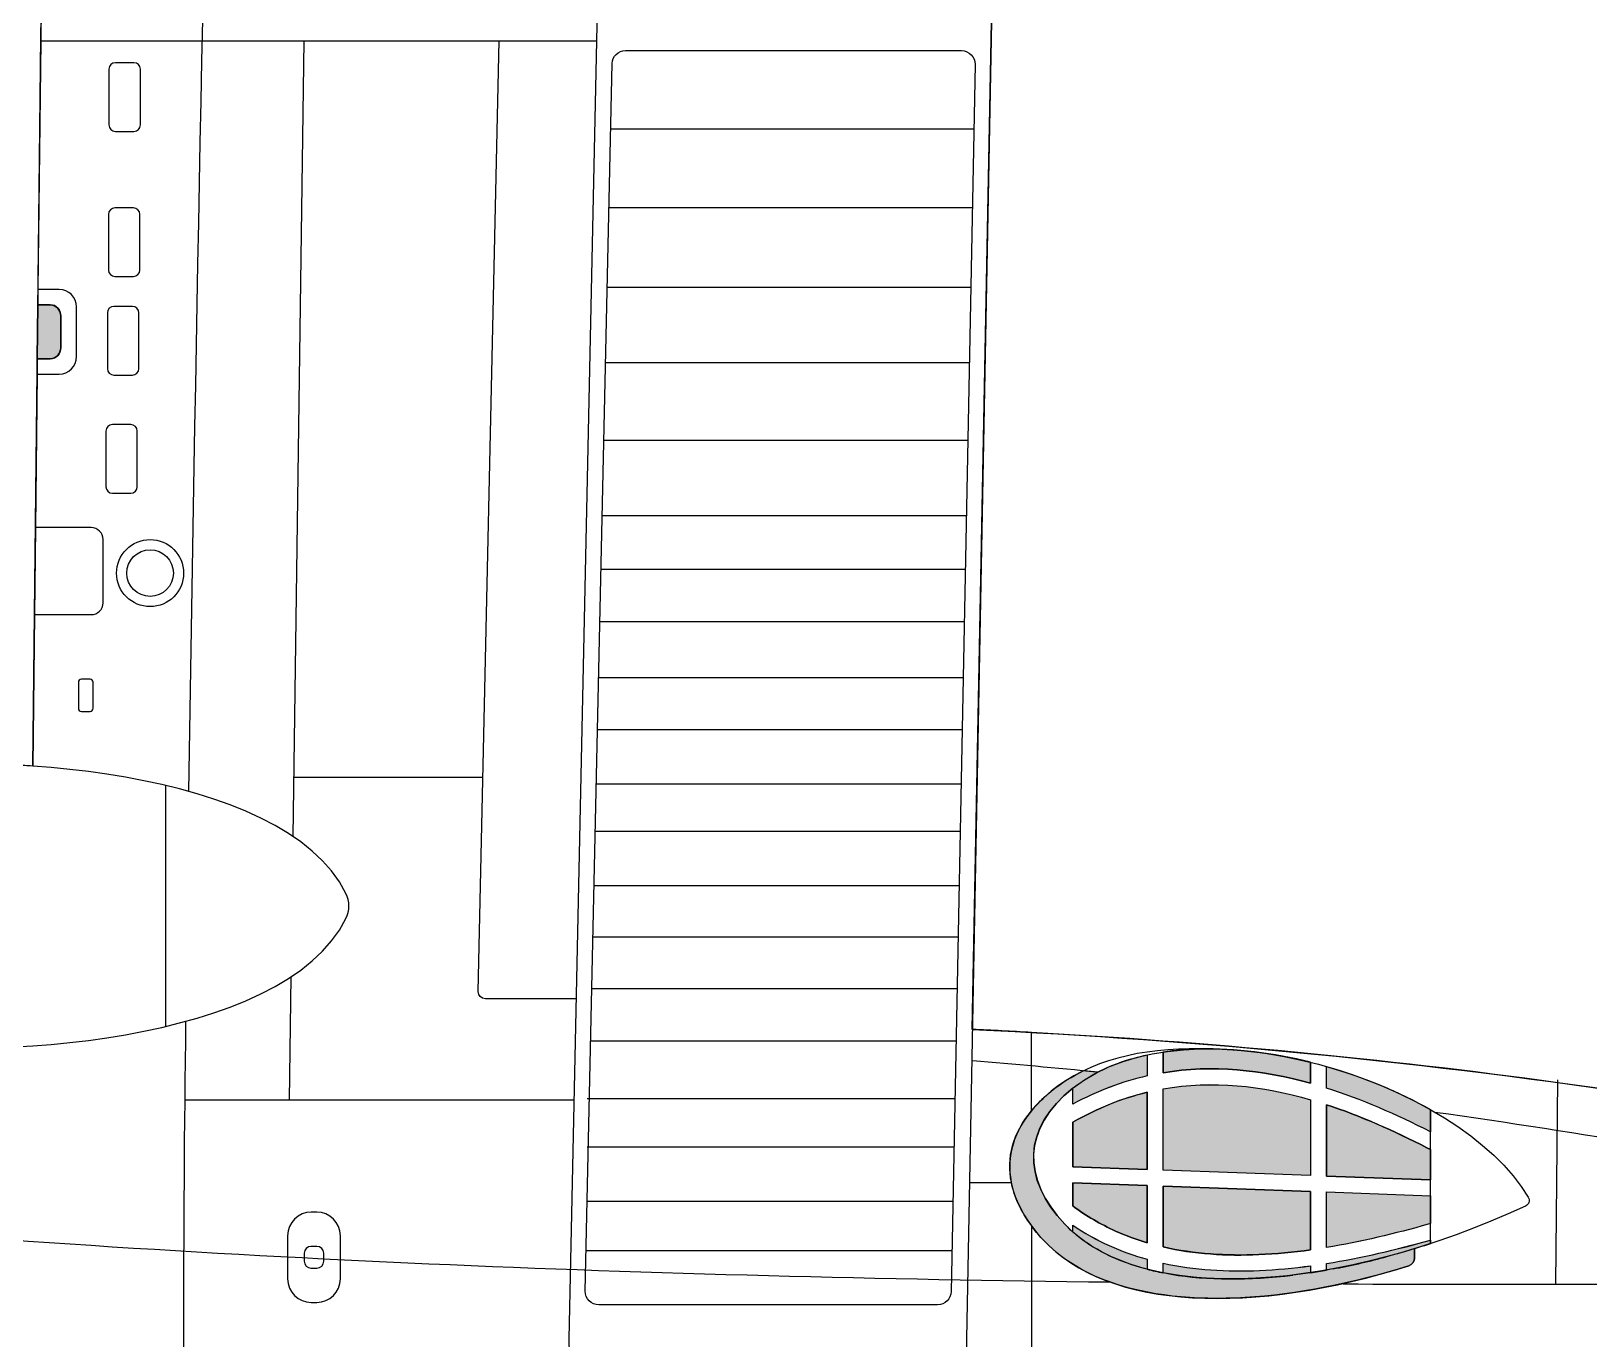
# Model space of a CAD drawing. Extents: x 65 to 351, y 40 to 244.
# Drawn here: x 123.65 to 153.84, y 125.31 to 150.65 of the extents above; entities that cross this region are included whole.
import ezdxf

# ---------------------------------------------------------------- set-up
doc = ezdxf.new("R2010")
doc.units = 0
doc.header["$MEASUREMENT"] = 0
doc.layers.add('4-VIEW', color=7, linetype='CONTINUOUS')
doc.layers.add('SOLIDS', color=7, linetype='CONTINUOUS')

msp = doc.modelspace()

# ---------------------------------------------------------------- hatches: boundary and pattern name
at = {"layer": 'SOLIDS'}
h = msp.add_hatch(color=252, dxfattribs=at)
edge = h.paths.add_edge_path()
edge.add_spline(control_points=[(123.774, 145.348), (123.774, 145.348), (123.763, 144.301), (123.763, 144.301), (123.763, 144.301), (124.017, 144.301), (124.017, 144.301), (124.129, 144.301), (124.22, 144.398), (124.22, 144.517), (124.22, 144.517), (124.22, 145.132), (124.22, 145.132), (124.22, 145.25), (124.129, 145.348), (124.017, 145.348), (124.017, 145.348), (123.774, 145.348), (123.774, 145.348)], knot_values=[0, 0, 0, 0, 1, 1, 1, 2, 2, 2, 3, 3, 3, 4, 4, 4, 5, 5, 5, 6, 6, 6, 6], degree=3, periodic=1)
h = msp.add_hatch(color=255, dxfattribs=at)
edge = h.paths.add_edge_path()
edge.add_spline(control_points=[(143.841, 130.172), (143.841, 130.172), (143.833, 130.165), (143.833, 130.165), (143.836, 130.168), (143.838, 130.17), (143.841, 130.172), (143.841, 130.172), (143.841, 130.172), (143.841, 130.172)], knot_values=[0, 0, 0, 0, 1, 1, 1, 2, 2, 2, 3, 3, 3, 3], degree=3, periodic=1)
edge = h.paths.add_edge_path()
edge.add_spline(control_points=[(148.443, 129.942), (147.497, 130.217), (146.542, 130.323), (145.583, 130.152), (145.583, 130.152), (145.583, 128.578), (145.583, 128.578), (145.583, 128.578), (148.443, 128.473), (148.443, 128.473), (148.443, 128.473), (148.443, 129.942), (148.443, 129.942), (148.443, 129.942), (148.443, 129.942), (148.443, 129.942)], knot_values=[0, 0, 0, 0, 1, 1, 1, 2, 2, 2, 3, 3, 3, 4, 4, 4, 5, 5, 5, 5], degree=3, periodic=1)
edge = h.paths.add_edge_path()
edge.add_spline(control_points=[(148.443, 130.67), (148.443, 130.67), (148.443, 130.261), (148.443, 130.261), (147.496, 130.525), (146.542, 130.627), (145.583, 130.465), (145.583, 130.465), (145.583, 130.867), (145.583, 130.867), (145.811, 130.901), (146.047, 130.92), (146.288, 130.926), (146.29, 130.926), (146.293, 130.926), (146.295, 130.926), (146.987, 130.943), (147.722, 130.849), (148.443, 130.67), (148.443, 130.67), (148.443, 130.67), (148.443, 130.67)], knot_values=[0, 0, 0, 0, 1, 1, 1, 2, 2, 2, 3, 3, 3, 4, 4, 4, 5, 5, 5, 6, 6, 6, 7, 7, 7, 7], degree=3, periodic=1)
edge = h.paths.add_edge_path()
edge.add_spline(control_points=[(150.769, 129.751), (150.159, 130.097), (149.466, 130.384), (148.75, 130.588), (148.75, 130.588), (148.75, 130.169), (148.75, 130.169), (149.428, 129.953), (150.101, 129.659), (150.769, 129.321), (150.769, 129.321), (150.769, 129.751), (150.769, 129.751), (150.769, 129.751), (150.769, 129.751), (150.769, 129.751)], knot_values=[0, 0, 0, 0, 1, 1, 1, 2, 2, 2, 3, 3, 3, 4, 4, 4, 5, 5, 5, 5], degree=3, periodic=1)
edge = h.paths.add_edge_path()
edge.add_spline(control_points=[(150.699, 129.012), (150.699, 129.012), (150.769, 128.976), (150.769, 128.976), (150.769, 128.976), (150.768, 128.389), (150.768, 128.389), (150.768, 128.389), (148.75, 128.462), (148.75, 128.462), (148.75, 128.462), (148.75, 129.847), (148.75, 129.847), (149.405, 129.632), (150.055, 129.341), (150.699, 129.012), (150.699, 129.012), (150.699, 129.012), (150.699, 129.012)], knot_values=[0, 0, 0, 0, 1, 1, 1, 2, 2, 2, 3, 3, 3, 4, 4, 4, 5, 5, 5, 6, 6, 6, 6], degree=3, periodic=1)
edge = h.paths.add_edge_path()
edge.add_spline(control_points=[(148.75, 128.155), (148.75, 128.155), (148.75, 127.08), (148.75, 127.08), (149.419, 127.188), (150.082, 127.349), (150.725, 127.53), (150.725, 127.53), (150.766, 127.542), (150.766, 127.542), (150.766, 127.542), (150.767, 128.081), (150.767, 128.081), (150.767, 128.081), (148.75, 128.155), (148.75, 128.155), (148.75, 128.155), (148.75, 128.155), (148.75, 128.155)], knot_values=[0, 0, 0, 0, 1, 1, 1, 2, 2, 2, 3, 3, 3, 4, 4, 4, 5, 5, 5, 6, 6, 6, 6], degree=3, periodic=1)
edge = h.paths.add_edge_path()
edge.add_spline(control_points=[(150.766, 127.222), (150.11, 127.038), (149.432, 126.877), (148.75, 126.769), (148.75, 126.769), (148.75, 126.642), (148.75, 126.642), (148.647, 126.623), (148.545, 126.607), (148.443, 126.591), (148.443, 126.591), (148.443, 126.724), (148.443, 126.724), (148.113, 126.679), (147.781, 126.648), (147.451, 126.634), (146.825, 126.608), (146.193, 126.643), (145.583, 126.776), (145.583, 126.776), (145.583, 126.588), (145.583, 126.588), (145.479, 126.609), (145.376, 126.632), (145.277, 126.658), (145.277, 126.658), (145.277, 126.852), (145.277, 126.852), (145.025, 126.922), (144.779, 127.009), (144.538, 127.117), (144.292, 127.228), (144.056, 127.359), (143.833, 127.509), (143.833, 127.509), (143.833, 127.382), (143.833, 127.382), (143.779, 127.43), (143.728, 127.479), (143.679, 127.531), (142.843, 128.414), (142.855, 129.384), (143.833, 130.165), (143.833, 130.165), (143.833, 129.858), (143.833, 129.858), (144.315, 130.117), (144.796, 130.295), (145.277, 130.404), (145.277, 130.404), (145.277, 130.812), (145.277, 130.812), (144.935, 130.739), (144.615, 130.63), (144.326, 130.482), (144.234, 130.491), (144.142, 130.5), (144.051, 130.508), (143.821, 130.399), (143.608, 130.266), (143.416, 130.108), (143.267, 129.985), (143.138, 129.858), (143.031, 129.727), (142.672, 129.291), (142.548, 128.817), (142.644, 128.338), (142.699, 128.059), (142.829, 127.779), (143.031, 127.504), (143.095, 127.416), (143.167, 127.329), (143.247, 127.242), (143.582, 126.875), (144.026, 126.6), (144.551, 126.411), (146.025, 125.881), (148.146, 126.03), (150.35, 126.726), (150.415, 126.746), (150.457, 126.805), (150.457, 126.873), (150.457, 126.873), (150.457, 127.054), (150.457, 127.054), (150.457, 127.054), (150.457, 127.054), (150.457, 127.054), (150.56, 127.086), (150.663, 127.118), (150.766, 127.152), (150.766, 127.152), (150.766, 127.222), (150.766, 127.222), (150.766, 127.222), (150.766, 127.222), (150.766, 127.222)], knot_values=[0, 0, 0, 0, 1, 1, 1, 2, 2, 2, 3, 3, 3, 4, 4, 4, 5, 5, 5, 6, 6, 6, 7, 7, 7, 8, 8, 8, 9, 9, 9, 10, 10, 10, 11, 11, 11, 12, 12, 12, 13, 13, 13, 14, 14, 14, 15, 15, 15, 16, 16, 16, 17, 17, 17, 18, 18, 18, 19, 19, 19, 20, 20, 20, 21, 21, 21, 22, 22, 22, 23, 23, 23, 24, 24, 24, 25, 25, 25, 26, 26, 26, 27, 27, 27, 28, 28, 28, 29, 29, 29, 30, 30, 30, 31, 31, 31, 32, 32, 32, 32], degree=3, periodic=1)
edge = h.paths.add_edge_path()
edge.add_spline(control_points=[(148.881, 126.665), (149.203, 126.726), (149.531, 126.799), (149.863, 126.886), (149.532, 126.799), (149.203, 126.725), (148.881, 126.665), (148.881, 126.665), (148.881, 126.665), (148.881, 126.665)], knot_values=[0, 0, 0, 0, 1, 1, 1, 2, 2, 2, 3, 3, 3, 3], degree=3, periodic=1)
edge = h.paths.add_edge_path()
edge.add_spline(control_points=[(145.741, 126.56), (146.444, 126.444), (147.245, 126.442), (148.101, 126.545), (147.245, 126.442), (146.444, 126.443), (145.741, 126.56), (145.741, 126.56), (145.741, 126.56), (145.741, 126.56)], knot_values=[0, 0, 0, 0, 1, 1, 1, 2, 2, 2, 3, 3, 3, 3], degree=3, periodic=1)
edge = h.paths.add_edge_path()
edge.add_spline(control_points=[(148.443, 128.167), (148.443, 128.167), (148.443, 127.034), (148.443, 127.034), (148.108, 126.988), (147.772, 126.956), (147.438, 126.941), (146.817, 126.915), (146.188, 126.951), (145.583, 127.091), (145.583, 127.091), (145.583, 128.271), (145.583, 128.271), (145.583, 128.271), (148.443, 128.167), (148.443, 128.167), (148.443, 128.167), (148.443, 128.167), (148.443, 128.167)], knot_values=[0, 0, 0, 0, 1, 1, 1, 2, 2, 2, 3, 3, 3, 4, 4, 4, 5, 5, 5, 6, 6, 6, 6], degree=3, periodic=1)
edge = h.paths.add_edge_path()
edge.add_spline(control_points=[(145.277, 128.282), (145.277, 128.282), (145.277, 127.172), (145.277, 127.172), (145.068, 127.233), (144.864, 127.308), (144.664, 127.398), (144.37, 127.531), (144.092, 127.692), (143.833, 127.884), (143.833, 127.884), (143.833, 128.334), (143.833, 128.334), (143.833, 128.334), (145.277, 128.282), (145.277, 128.282), (145.277, 128.282), (145.277, 128.282), (145.277, 128.282)], knot_values=[0, 0, 0, 0, 1, 1, 1, 2, 2, 2, 3, 3, 3, 4, 4, 4, 5, 5, 5, 6, 6, 6, 6], degree=3, periodic=1)
edge = h.paths.add_edge_path()
edge.add_spline(control_points=[(145.277, 130.087), (145.277, 130.087), (145.277, 128.589), (145.277, 128.589), (145.277, 128.589), (143.833, 128.642), (143.833, 128.642), (143.833, 128.642), (143.833, 129.507), (143.833, 129.507), (144.315, 129.783), (144.796, 129.971), (145.277, 130.087)], knot_values=[0, 0, 0, 0, 1, 1, 1, 2, 2, 2, 3, 3, 3, 4, 4, 4, 4], degree=3, periodic=1)

# ---------------------------------------------------------------- linework, layer by layer
at = {"layer": '4-VIEW', "color": 7}
for points in [[(135.366, 186.231), (134.066, 125.309), (135.366, 64.386)], [(123.832, 150.461), (134.605, 150.461)], [(128.723, 135.043), (128.937, 150.461)], [(134.878, 148.757), (141.918, 148.757)], [(134.845, 147.234), (141.888, 147.234)], [(134.811, 145.69), (141.854, 145.69)], [(134.779, 144.227), (141.828, 144.227)], [(134.747, 142.723), (141.8, 142.723)], [(134.715, 141.262), (141.77, 141.262)], [(134.692, 140.226), (141.752, 140.226)], [(134.67, 139.211), (141.727, 139.211)], [(134.646, 138.128), (141.708, 138.128)], [(134.624, 137.119), (141.686, 137.119)], [(128.739, 136.195), (132.401, 136.195)], [(126.253, 131.362), (126.253, 136.033)], [(134.601, 136.063), (141.669, 136.063)], [(134.581, 135.149), (141.648, 135.149)], [(134.558, 134.093), (141.631, 134.093)], [(134.536, 133.097), (141.608, 133.097)], [(128.653, 129.938), (128.686, 132.327)], [(134.514, 132.101), (141.588, 132.101)], [(134.492, 131.085), (141.57, 131.085)], [(143.031, 129.727), (143.031, 131.251)], [(153.197, 126.369), (153.238, 130.329)], [(126.619, 129.938), (134.162, 129.938)], [(134.424, 129.969), (141.547, 129.969)], [(150.766, 127.152), (150.769, 129.752)], [(134.424, 129.033), (141.528, 129.033)], [(141.83, 128.338), (142.644, 128.338)], [(134.424, 127.977), (141.508, 127.977)], [(143.031, 127.504), (143.031, 123.114)], [(134.403, 127.023), (141.493, 127.023)]]:
    msp.add_lwpolyline(points, dxfattribs=at)
for points, knots in [([(126.286, 185.922), (126.286, 185.922), (126.3, 186.119), (126.3, 186.119), (126.377, 187.216), (127.345, 188.693), (128.524, 188.683), (128.524, 188.683), (137.238, 188.606), (137.238, 188.606), (137.467, 188.604), (137.664, 188.509), (137.807, 188.33), (137.807, 188.33), (139.073, 186.747), (139.073, 186.747), (139.169, 186.628), (139.219, 186.501), (139.232, 186.349), (139.232, 186.349), (142.255, 150.969), (142.255, 150.969), (142.258, 150.923), (142.26, 150.886), (142.259, 150.841), (142.259, 150.841), (141.773, 125.309), (141.773, 125.309), (141.773, 125.309), (142.259, 99.777), (142.259, 99.777), (142.26, 99.733), (142.258, 99.694), (142.255, 99.649), (142.255, 99.649), (139.232, 64.268), (139.232, 64.268), (139.219, 64.117), (139.169, 63.99), (139.073, 63.871), (139.073, 63.871), (137.807, 62.288), (137.807, 62.288), (137.664, 62.109), (137.467, 62.013), (137.238, 62.011), (137.238, 62.011), (128.524, 61.935), (128.524, 61.935), (127.345, 61.925), (126.377, 63.402), (126.3, 64.499), (126.3, 64.499), (126.286, 64.695), (126.286, 64.695)], [0, 0, 0, 0, 1, 1, 1, 2, 2, 2, 3, 3, 3, 4, 4, 4, 5, 5, 5, 6, 6, 6, 7, 7, 7, 8, 8, 8, 9, 9, 9, 10, 10, 10, 11, 11, 11, 12, 12, 12, 13, 13, 13, 14, 14, 14, 15, 15, 15, 16, 16, 16, 17, 17, 17, 18, 18, 18, 18]), ([(123.675, 136.409), (123.675, 136.409), (123.832, 150.538), (123.832, 150.538), (123.836, 150.881), (123.847, 151.172), (123.871, 151.514), (123.871, 151.514), (126.226, 185.069), (126.226, 185.069)], [0, 0, 0, 0, 1, 1, 1, 2, 2, 2, 3, 3, 3, 3]), ([(134.207, 131.899), (134.207, 131.899), (132.45, 131.899), (132.45, 131.899), (132.372, 131.899), (132.31, 131.962), (132.312, 132.04), (132.312, 132.04), (132.715, 150.461), (132.715, 150.461)], [0, 0, 0, 0, 1, 1, 1, 2, 2, 2, 3, 3, 3, 3]), ([(141.68, 150.273), (141.68, 150.273), (135.167, 150.276), (135.167, 150.276), (135.026, 150.276), (134.909, 150.162), (134.906, 150.021), (134.906, 150.021), (134.386, 126.236), (134.386, 126.236), (134.383, 126.089), (134.499, 125.969), (134.647, 125.969), (134.647, 125.969), (141.215, 125.969), (141.215, 125.969), (141.357, 125.969), (141.473, 126.083), (141.476, 126.226), (141.476, 126.226), (141.941, 150.006), (141.941, 150.006), (141.943, 150.153), (141.826, 150.273), (141.68, 150.273), (141.68, 150.273), (141.68, 150.273), (141.68, 150.273)], [0, 0, 0, 0, 1, 1, 1, 2, 2, 2, 3, 3, 3, 4, 4, 4, 5, 5, 5, 6, 6, 6, 7, 7, 7, 8, 8, 8, 9, 9, 9, 9]), ([(125.154, 148.836), (125.154, 148.836), (125.154, 149.914), (125.154, 149.914), (125.154, 149.983), (125.211, 150.04), (125.28, 150.04), (125.28, 150.04), (125.637, 150.04), (125.637, 150.04), (125.706, 150.04), (125.763, 149.983), (125.763, 149.914), (125.763, 149.914), (125.763, 148.836), (125.763, 148.836), (125.763, 148.766), (125.706, 148.709), (125.637, 148.709), (125.637, 148.709), (125.28, 148.709), (125.28, 148.709), (125.211, 148.709), (125.154, 148.766), (125.154, 148.836), (125.154, 148.836), (125.154, 148.836), (125.154, 148.836)], [0, 0, 0, 0, 1, 1, 1, 2, 2, 2, 3, 3, 3, 4, 4, 4, 5, 5, 5, 6, 6, 6, 7, 7, 7, 8, 8, 8, 9, 9, 9, 9]), ([(125.143, 146.022), (125.143, 146.022), (125.143, 147.1), (125.143, 147.1), (125.143, 147.17), (125.2, 147.227), (125.27, 147.227), (125.27, 147.227), (125.627, 147.227), (125.627, 147.227), (125.696, 147.227), (125.753, 147.17), (125.753, 147.1), (125.753, 147.1), (125.753, 146.022), (125.753, 146.022), (125.753, 145.953), (125.696, 145.897), (125.627, 145.897), (125.627, 145.897), (125.27, 145.897), (125.27, 145.897), (125.2, 145.897), (125.143, 145.953), (125.143, 146.022), (125.143, 146.022), (125.143, 146.022), (125.143, 146.022)], [0, 0, 0, 0, 1, 1, 1, 2, 2, 2, 3, 3, 3, 4, 4, 4, 5, 5, 5, 6, 6, 6, 7, 7, 7, 8, 8, 8, 9, 9, 9, 9]), ([(123.759, 144.005), (123.759, 144.005), (124.188, 144.005), (124.188, 144.005), (124.375, 144.005), (124.527, 144.156), (124.527, 144.343), (124.527, 144.343), (124.527, 145.307), (124.527, 145.307), (124.527, 145.493), (124.375, 145.645), (124.188, 145.645), (124.188, 145.645), (123.777, 145.645), (123.777, 145.645)], [0, 0, 0, 0, 1, 1, 1, 2, 2, 2, 3, 3, 3, 4, 4, 4, 5, 5, 5, 5]), ([(123.759, 144.302), (123.759, 144.302), (124.017, 144.302), (124.017, 144.302), (124.128, 144.302), (124.219, 144.398), (124.219, 144.517), (124.219, 144.517), (124.219, 145.132), (124.219, 145.132), (124.219, 145.251), (124.128, 145.348), (124.017, 145.348), (124.017, 145.348), (123.77, 145.348), (123.77, 145.348)], [0, 0, 0, 0, 1, 1, 1, 2, 2, 2, 3, 3, 3, 4, 4, 4, 5, 5, 5, 5]), ([(125.123, 144.113), (125.123, 144.113), (125.123, 145.191), (125.123, 145.191), (125.123, 145.261), (125.18, 145.318), (125.249, 145.318), (125.249, 145.318), (125.607, 145.318), (125.607, 145.318), (125.676, 145.318), (125.733, 145.261), (125.733, 145.191), (125.733, 145.191), (125.733, 144.113), (125.733, 144.113), (125.733, 144.044), (125.676, 143.987), (125.607, 143.987), (125.607, 143.987), (125.249, 143.987), (125.249, 143.987), (125.18, 143.987), (125.123, 144.044), (125.123, 144.113), (125.123, 144.113), (125.123, 144.113), (125.123, 144.113)], [0, 0, 0, 0, 1, 1, 1, 2, 2, 2, 3, 3, 3, 4, 4, 4, 5, 5, 5, 6, 6, 6, 7, 7, 7, 8, 8, 8, 9, 9, 9, 9]), ([(125.093, 141.823), (125.093, 141.823), (125.093, 142.901), (125.093, 142.901), (125.093, 142.971), (125.15, 143.027), (125.219, 143.027), (125.219, 143.027), (125.576, 143.027), (125.576, 143.027), (125.645, 143.027), (125.702, 142.971), (125.702, 142.901), (125.702, 142.901), (125.702, 141.823), (125.702, 141.823), (125.702, 141.754), (125.645, 141.697), (125.576, 141.697), (125.576, 141.697), (125.219, 141.697), (125.219, 141.697), (125.15, 141.697), (125.093, 141.754), (125.093, 141.823), (125.093, 141.823), (125.093, 141.823), (125.093, 141.823)], [0, 0, 0, 0, 1, 1, 1, 2, 2, 2, 3, 3, 3, 4, 4, 4, 5, 5, 5, 6, 6, 6, 7, 7, 7, 8, 8, 8, 9, 9, 9, 9]), ([(123.708, 139.343), (123.708, 139.343), (124.809, 139.343), (124.809, 139.343), (124.936, 139.343), (125.04, 139.447), (125.04, 139.573), (125.04, 139.573), (125.04, 140.799), (125.04, 140.799), (125.04, 140.925), (124.936, 141.029), (124.809, 141.029), (124.809, 141.029), (123.727, 141.029), (123.727, 141.029)], [0, 0, 0, 0, 1, 1, 1, 2, 2, 2, 3, 3, 3, 4, 4, 4, 5, 5, 5, 5]), ([(126.601, 140.148), (126.601, 140.507), (126.31, 140.798), (125.951, 140.798), (125.592, 140.798), (125.301, 140.507), (125.301, 140.148), (125.301, 139.789), (125.592, 139.498), (125.951, 139.498), (126.31, 139.498), (126.601, 139.789), (126.601, 140.148), (126.601, 140.148), (126.601, 140.148), (126.601, 140.148)], [0, 0, 0, 0, 1, 1, 1, 2, 2, 2, 3, 3, 3, 4, 4, 4, 5, 5, 5, 5]), ([(126.403, 140.148), (126.403, 140.397), (126.2, 140.6), (125.951, 140.6), (125.701, 140.6), (125.499, 140.397), (125.499, 140.148), (125.499, 139.898), (125.701, 139.696), (125.951, 139.696), (126.2, 139.696), (126.403, 139.898), (126.403, 140.148), (126.403, 140.148), (126.403, 140.148), (126.403, 140.148)], [0, 0, 0, 0, 1, 1, 1, 2, 2, 2, 3, 3, 3, 4, 4, 4, 5, 5, 5, 5]), ([(124.561, 137.529), (124.561, 137.529), (124.561, 138.034), (124.561, 138.034), (124.561, 138.067), (124.588, 138.094), (124.62, 138.094), (124.62, 138.094), (124.788, 138.094), (124.788, 138.094), (124.821, 138.094), (124.847, 138.067), (124.847, 138.034), (124.847, 138.034), (124.847, 137.529), (124.847, 137.529), (124.847, 137.496), (124.821, 137.469), (124.788, 137.469), (124.788, 137.469), (124.62, 137.469), (124.62, 137.469), (124.588, 137.469), (124.561, 137.496), (124.561, 137.529), (124.561, 137.529), (124.561, 137.529), (124.561, 137.529)], [0, 0, 0, 0, 1, 1, 1, 2, 2, 2, 3, 3, 3, 4, 4, 4, 5, 5, 5, 6, 6, 6, 7, 7, 7, 8, 8, 8, 9, 9, 9, 9]), ([(120.362, 131.082), (122.682, 130.691), (128.544, 131.004), (129.745, 133.454), (129.823, 133.612), (129.823, 133.782), (129.745, 133.941), (128.544, 136.392), (122.682, 136.703), (120.362, 136.313)], [0, 0, 0, 0, 1, 1, 1, 2, 2, 2, 3, 3, 3, 3]), ([(143.679, 127.531), (145.205, 125.918), (149.055, 126.233), (152.608, 127.88), (152.674, 127.911), (152.699, 127.99), (152.662, 128.053), (151.331, 130.321), (146.085, 131.953), (143.841, 130.172), (142.855, 129.39), (142.841, 128.417), (143.679, 127.531), (143.679, 127.531), (143.679, 127.531), (143.679, 127.531)], [0, 0, 0, 0, 1, 1, 1, 2, 2, 2, 3, 3, 3, 4, 4, 4, 5, 5, 5, 5]), ([(146.295, 130.926), (145.177, 130.95), (144.145, 130.707), (143.416, 130.108), (142.382, 129.259), (142.367, 128.204), (143.246, 127.243), (144.525, 125.844), (147.361, 125.782), (150.35, 126.726), (150.415, 126.747), (150.457, 126.805), (150.457, 126.873), (150.457, 126.873), (150.457, 127.055), (150.457, 127.055)], [0, 0, 0, 0, 1, 1, 1, 2, 2, 2, 3, 3, 3, 4, 4, 4, 5, 5, 5, 5]), ([(145.276, 130.812), (144.73, 130.695), (144.238, 130.487), (143.841, 130.172), (143.841, 130.172), (143.833, 130.165), (143.833, 130.165), (143.833, 130.165), (143.833, 129.859), (143.833, 129.859), (144.315, 130.117), (144.796, 130.295), (145.276, 130.404), (145.276, 130.404), (145.276, 130.812), (145.276, 130.812), (145.276, 130.812), (145.276, 130.812), (145.276, 130.812)], [0, 0, 0, 0, 1, 1, 1, 2, 2, 2, 3, 3, 3, 4, 4, 4, 5, 5, 5, 6, 6, 6, 6]), ([(148.443, 130.67), (147.468, 130.913), (146.467, 130.998), (145.583, 130.868), (145.583, 130.868), (145.583, 130.465), (145.583, 130.465), (146.542, 130.627), (147.496, 130.525), (148.443, 130.261), (148.443, 130.261), (148.443, 130.67), (148.443, 130.67), (148.443, 130.67), (148.443, 130.67), (148.443, 130.67)], [0, 0, 0, 0, 1, 1, 1, 2, 2, 2, 3, 3, 3, 4, 4, 4, 5, 5, 5, 5]), ([(150.769, 129.321), (150.769, 129.321), (150.769, 129.752), (150.769, 129.752), (150.159, 130.097), (149.466, 130.384), (148.75, 130.588), (148.75, 130.588), (148.75, 130.169), (148.75, 130.169), (149.428, 129.953), (150.101, 129.659), (150.769, 129.321), (150.769, 129.321), (150.769, 129.321), (150.769, 129.321)], [0, 0, 0, 0, 1, 1, 1, 2, 2, 2, 3, 3, 3, 4, 4, 4, 5, 5, 5, 5]), ([(148.443, 129.942), (147.497, 130.217), (146.542, 130.324), (145.583, 130.153), (145.583, 130.153), (145.583, 128.578), (145.583, 128.578), (145.583, 128.578), (148.443, 128.473), (148.443, 128.473), (148.443, 128.473), (148.443, 129.942), (148.443, 129.942), (148.443, 129.942), (148.443, 129.942), (148.443, 129.942)], [0, 0, 0, 0, 1, 1, 1, 2, 2, 2, 3, 3, 3, 4, 4, 4, 5, 5, 5, 5]), ([(145.276, 130.088), (144.796, 129.972), (144.314, 129.783), (143.833, 129.507), (143.833, 129.507), (143.833, 128.642), (143.833, 128.642), (143.833, 128.642), (145.276, 128.59), (145.276, 128.59), (145.276, 128.59), (145.276, 130.088), (145.276, 130.088), (145.276, 130.088), (145.276, 130.088), (145.276, 130.088)], [0, 0, 0, 0, 1, 1, 1, 2, 2, 2, 3, 3, 3, 4, 4, 4, 5, 5, 5, 5]), ([(150.768, 128.389), (150.768, 128.389), (150.768, 128.977), (150.768, 128.977), (150.768, 128.977), (150.698, 129.012), (150.698, 129.012), (150.055, 129.342), (149.405, 129.632), (148.75, 129.847), (148.75, 129.847), (148.75, 128.462), (148.75, 128.462), (148.75, 128.462), (150.768, 128.389), (150.768, 128.389), (150.768, 128.389), (150.768, 128.389), (150.768, 128.389)], [0, 0, 0, 0, 1, 1, 1, 2, 2, 2, 3, 3, 3, 4, 4, 4, 5, 5, 5, 6, 6, 6, 6]), ([(145.276, 128.282), (145.276, 128.282), (143.833, 128.335), (143.833, 128.335), (143.833, 128.335), (143.833, 127.885), (143.833, 127.885), (144.092, 127.692), (144.37, 127.531), (144.664, 127.398), (144.864, 127.308), (145.068, 127.233), (145.276, 127.172), (145.276, 127.172), (145.276, 128.282), (145.276, 128.282), (145.276, 128.282), (145.276, 128.282), (145.276, 128.282)], [0, 0, 0, 0, 1, 1, 1, 2, 2, 2, 3, 3, 3, 4, 4, 4, 5, 5, 5, 6, 6, 6, 6]), ([(148.443, 128.167), (148.443, 128.167), (145.583, 128.271), (145.583, 128.271), (145.583, 128.271), (145.583, 127.091), (145.583, 127.091), (146.188, 126.952), (146.817, 126.915), (147.438, 126.941), (147.772, 126.956), (148.108, 126.988), (148.443, 127.034), (148.443, 127.034), (148.443, 128.167), (148.443, 128.167), (148.443, 128.167), (148.443, 128.167), (148.443, 128.167)], [0, 0, 0, 0, 1, 1, 1, 2, 2, 2, 3, 3, 3, 4, 4, 4, 5, 5, 5, 6, 6, 6, 6]), ([(150.766, 127.542), (150.766, 127.542), (150.767, 128.081), (150.767, 128.081), (150.767, 128.081), (148.75, 128.155), (148.75, 128.155), (148.75, 128.155), (148.75, 127.08), (148.75, 127.08), (149.418, 127.188), (150.082, 127.349), (150.724, 127.53), (150.724, 127.53), (150.766, 127.542), (150.766, 127.542), (150.766, 127.542), (150.766, 127.542), (150.766, 127.542)], [0, 0, 0, 0, 1, 1, 1, 2, 2, 2, 3, 3, 3, 4, 4, 4, 5, 5, 5, 6, 6, 6, 6]), ([(128.617, 126.471), (128.617, 126.471), (128.617, 127.308), (128.617, 127.308), (128.617, 127.56), (128.822, 127.766), (129.074, 127.766), (129.074, 127.766), (129.181, 127.766), (129.181, 127.766), (129.432, 127.766), (129.638, 127.56), (129.638, 127.308), (129.638, 127.308), (129.638, 126.471), (129.638, 126.471), (129.638, 126.219), (129.432, 126.014), (129.181, 126.014), (129.181, 126.014), (129.074, 126.014), (129.074, 126.014), (128.822, 126.014), (128.617, 126.219), (128.617, 126.471), (128.617, 126.471), (128.617, 126.471), (128.617, 126.471)], [0, 0, 0, 0, 1, 1, 1, 2, 2, 2, 3, 3, 3, 4, 4, 4, 5, 5, 5, 6, 6, 6, 7, 7, 7, 8, 8, 8, 9, 9, 9, 9]), ([(143.833, 127.382), (144.21, 127.046), (144.701, 126.807), (145.276, 126.658), (145.276, 126.658), (145.276, 126.852), (145.276, 126.852), (145.025, 126.922), (144.779, 127.01), (144.538, 127.117), (144.292, 127.228), (144.056, 127.36), (143.833, 127.509), (143.833, 127.509), (143.833, 127.382), (143.833, 127.382), (143.833, 127.382), (143.833, 127.382), (143.833, 127.382)], [0, 0, 0, 0, 1, 1, 1, 2, 2, 2, 3, 3, 3, 4, 4, 4, 5, 5, 5, 6, 6, 6, 6]), ([(150.766, 127.152), (150.766, 127.152), (150.766, 127.222), (150.766, 127.222), (150.109, 127.039), (149.432, 126.877), (148.75, 126.769), (148.75, 126.769), (148.75, 126.642), (148.75, 126.642), (149.404, 126.757), (150.082, 126.928), (150.766, 127.152), (150.766, 127.152), (150.766, 127.152), (150.766, 127.152)], [0, 0, 0, 0, 1, 1, 1, 2, 2, 2, 3, 3, 3, 4, 4, 4, 5, 5, 5, 5]), ([(128.937, 126.812), (128.937, 126.812), (128.937, 126.968), (128.937, 126.968), (128.937, 127.041), (128.997, 127.1), (129.069, 127.1), (129.069, 127.1), (129.185, 127.1), (129.185, 127.1), (129.258, 127.1), (129.318, 127.041), (129.318, 126.968), (129.318, 126.968), (129.318, 126.812), (129.318, 126.812), (129.318, 126.739), (129.258, 126.679), (129.185, 126.679), (129.185, 126.679), (129.069, 126.679), (129.069, 126.679), (128.997, 126.679), (128.937, 126.739), (128.937, 126.812), (128.937, 126.812), (128.937, 126.812), (128.937, 126.812)], [0, 0, 0, 0, 1, 1, 1, 2, 2, 2, 3, 3, 3, 4, 4, 4, 5, 5, 5, 6, 6, 6, 7, 7, 7, 8, 8, 8, 9, 9, 9, 9]), ([(145.583, 126.588), (146.414, 126.427), (147.393, 126.434), (148.443, 126.591), (148.443, 126.591), (148.443, 126.724), (148.443, 126.724), (148.112, 126.68), (147.781, 126.649), (147.451, 126.634), (146.825, 126.608), (146.193, 126.644), (145.583, 126.776), (145.583, 126.776), (145.583, 126.588), (145.583, 126.588), (145.583, 126.588), (145.583, 126.588), (145.583, 126.588)], [0, 0, 0, 0, 1, 1, 1, 2, 2, 2, 3, 3, 3, 4, 4, 4, 5, 5, 5, 6, 6, 6, 6])]:
    msp.add_open_spline(points, degree=3, knots=knots, dxfattribs=at)
for points in [[(126.703, 135.917), (126.96, 152.707), (127.385, 169.454), (127.744, 186.231)], [(126.639, 131.461), (126.584, 127.342), (126.584, 123.276), (126.639, 119.157)], [(141.887, 131.307), (150.719, 130.885), (159.62, 129.623), (168.439, 127.102)], [(141.889, 130.703), (142.706, 130.635), (143.517, 130.561), (144.325, 130.482)], [(150.851, 129.704), (156.513, 128.909), (162.167, 127.799), (168.272, 126.31)], [(118.294, 127.628), (126.964, 126.843), (135.7, 126.518), (144.551, 126.411)], [(149.074, 126.374), (155.231, 126.347), (161.411, 126.407), (167.594, 126.474)]]:
    msp.add_open_spline(points, degree=3, dxfattribs=at)
at = {"layer": 'SOLIDS'}
for points, knots in [([(116.349, 134.448), (116.31, 136.691), (116.429, 138.828), (116.665, 140.741), (116.671, 140.796), (116.678, 140.851), (116.685, 140.906), (116.703, 141.044), (116.797, 141.031), (116.806, 140.888), (116.95, 138.505), (117.005, 136.701), (116.939, 134.491), (116.975, 134.457), (116.998, 134.409), (116.998, 134.355), (116.998, 134.355), (116.998, 134.026), (116.998, 134.026), (116.998, 134.026), (117.333, 134.026), (117.333, 134.026), (117.333, 134.026), (117.333, 135.247), (117.333, 135.247), (117.333, 135.247), (117.333, 135.809), (117.333, 135.809), (117.333, 136.214), (117.664, 136.546), (118.07, 136.546), (118.07, 136.546), (119.219, 136.546), (119.219, 136.546), (119.315, 136.546), (119.4, 136.502), (119.456, 136.433), (119.456, 136.433), (120.179, 136.433), (120.179, 136.433), (120.261, 136.433), (120.331, 136.383), (120.362, 136.313), (120.649, 136.361), (120.989, 136.399), (121.368, 136.422), (121.99, 136.462), (122.715, 136.465), (123.476, 136.421), (123.542, 136.417), (123.609, 136.413), (123.675, 136.408), (123.675, 136.408), (123.708, 139.343), (123.708, 139.343), (123.708, 139.343), (123.727, 141.029), (123.727, 141.029), (123.727, 141.029), (123.76, 144.004), (123.76, 144.004), (123.76, 144.004), (123.763, 144.301), (123.763, 144.301), (123.763, 144.301), (123.774, 145.348), (123.774, 145.348), (123.774, 145.348), (123.777, 145.644), (123.777, 145.644), (123.777, 145.644), (123.832, 150.46), (123.832, 150.46), (123.832, 150.46), (123.832, 150.537), (123.832, 150.537), (123.833, 150.645), (123.835, 150.748), (123.838, 150.848), (123.842, 150.982), (123.847, 151.113), (123.855, 151.247), (123.859, 151.334), (123.865, 151.422), (123.871, 151.514), (123.871, 151.514), (126.226, 185.068), (126.226, 185.068), (126.226, 185.068), (126.094, 185.068), (126.094, 185.068), (126.017, 185.068), (125.955, 185.131), (125.955, 185.207), (125.955, 185.207), (125.955, 185.784), (125.955, 185.784), (125.955, 185.86), (126.017, 185.921), (126.094, 185.921), (126.094, 185.921), (126.286, 185.921), (126.286, 185.921), (126.286, 185.921), (126.3, 186.118), (126.3, 186.118), (126.302, 186.155), (126.306, 186.193), (126.311, 186.231), (126.376, 186.77), (126.644, 187.384), (127.036, 187.862), (127.431, 188.343), (127.953, 188.687), (128.524, 188.682), (128.524, 188.682), (137.238, 188.606), (137.238, 188.606), (137.326, 188.605), (137.409, 188.591), (137.486, 188.563), (137.486, 188.563), (137.978, 188.562), (137.978, 188.562), (138.042, 188.562), (138.096, 188.535), (138.136, 188.485), (138.136, 188.485), (139.11, 187.226), (139.11, 187.226), (139.161, 187.161), (139.167, 187.075), (139.125, 187.004), (139.125, 187.004), (139.017, 186.817), (139.017, 186.817), (139.017, 186.817), (139.073, 186.747), (139.073, 186.747), (139.109, 186.702), (139.138, 186.657), (139.162, 186.609), (139.201, 186.53), (139.224, 186.444), (139.232, 186.349), (139.232, 186.349), (139.238, 186.278), (139.238, 186.278), (139.238, 186.278), (139.242, 186.231), (139.242, 186.231), (139.242, 186.231), (142.255, 150.968), (142.255, 150.968), (142.258, 150.923), (142.26, 150.886), (142.259, 150.84), (142.259, 150.84), (141.887, 131.307), (141.887, 131.307), (142.268, 131.289), (142.65, 131.269), (143.031, 131.247), (146.427, 131.057), (149.832, 130.74), (153.237, 130.273), (158.313, 129.577), (163.389, 128.545), (168.439, 127.101), (168.439, 127.101), (168.899, 129.285), (168.899, 129.285), (168.899, 129.285), (170.441, 136.618), (170.441, 136.618), (170.598, 137.364), (170.914, 138.013), (171.377, 138.55), (171.707, 138.931), (172.111, 139.256), (172.586, 139.518), (173.261, 139.89), (173.992, 140.062), (174.707, 140.06), (176.83, 140.051), (178.811, 138.499), (178.776, 136.088), (178.776, 136.088), (178.72, 132.262), (178.72, 132.262), (178.72, 132.262), (178.674, 129.073), (178.674, 129.073), (178.668, 128.702), (178.486, 128.385), (178.168, 128.193), (178.168, 128.193), (174.424, 125.941), (174.424, 125.941), (177.726, 125.807), (181.385, 125.445), (183.383, 125.421), (183.489, 125.419), (183.489, 125.198), (183.383, 125.196), (181.385, 125.172), (177.726, 124.811), (174.424, 124.677), (174.424, 124.677), (178.168, 122.424), (178.168, 122.424), (178.486, 122.232), (178.668, 121.915), (178.674, 121.545), (178.674, 121.545), (178.72, 118.355), (178.72, 118.355), (178.72, 118.355), (178.776, 114.53), (178.776, 114.53), (178.811, 112.118), (176.83, 110.567), (174.707, 110.558), (173.992, 110.555), (173.261, 110.726), (172.586, 111.099), (172.111, 111.361), (171.707, 111.686), (171.377, 112.067), (170.914, 112.604), (170.598, 113.253), (170.441, 113.999), (170.441, 113.999), (168.899, 121.332), (168.899, 121.332), (168.899, 121.332), (168.439, 123.516), (168.439, 123.516), (163.389, 122.072), (158.313, 121.041), (153.237, 120.344), (149.832, 119.877), (146.427, 119.56), (143.031, 119.369), (142.65, 119.348), (142.268, 119.328), (141.887, 119.31), (141.887, 119.31), (142.259, 99.777), (142.259, 99.777), (142.26, 99.732), (142.258, 99.694), (142.255, 99.648), (142.255, 99.648), (139.242, 64.386), (139.242, 64.386), (139.242, 64.386), (139.238, 64.339), (139.238, 64.339), (139.238, 64.339), (139.232, 64.268), (139.232, 64.268), (139.224, 64.173), (139.201, 64.088), (139.162, 64.008), (139.138, 63.961), (139.109, 63.915), (139.073, 63.871), (139.073, 63.871), (139.017, 63.8), (139.017, 63.8), (139.017, 63.8), (139.125, 63.613), (139.125, 63.613), (139.167, 63.541), (139.161, 63.456), (139.11, 63.391), (139.11, 63.391), (138.136, 62.132), (138.136, 62.132), (138.096, 62.082), (138.042, 62.055), (137.978, 62.055), (137.978, 62.055), (137.486, 62.054), (137.486, 62.054), (137.409, 62.027), (137.326, 62.012), (137.238, 62.011), (137.238, 62.011), (128.524, 61.935), (128.524, 61.935), (127.953, 61.93), (127.431, 62.274), (127.036, 62.755), (126.644, 63.233), (126.376, 63.847), (126.311, 64.386), (126.306, 64.424), (126.302, 64.462), (126.3, 64.499), (126.3, 64.499), (126.286, 64.695), (126.286, 64.695), (126.286, 64.695), (126.094, 64.695), (126.094, 64.695), (126.017, 64.695), (125.955, 64.757), (125.955, 64.834), (125.955, 64.834), (125.955, 65.41), (125.955, 65.41), (125.955, 65.486), (126.017, 65.549), (126.094, 65.549), (126.094, 65.549), (126.226, 65.549), (126.226, 65.549), (126.226, 65.549), (123.871, 99.103), (123.871, 99.103), (123.865, 99.195), (123.859, 99.284), (123.854, 99.371), (123.847, 99.505), (123.842, 99.635), (123.838, 99.769), (123.835, 99.87), (123.833, 99.973), (123.832, 100.08), (123.832, 100.08), (123.832, 100.158), (123.832, 100.158), (123.832, 100.158), (123.777, 104.972), (123.777, 104.972), (123.777, 104.972), (123.774, 105.269), (123.774, 105.269), (123.774, 105.269), (123.763, 106.315), (123.763, 106.315), (123.763, 106.315), (123.76, 106.613), (123.76, 106.613), (123.76, 106.613), (123.727, 109.588), (123.727, 109.588), (123.727, 109.588), (123.708, 111.275), (123.708, 111.275), (123.708, 111.275), (123.675, 114.209), (123.675, 114.209), (123.609, 114.205), (123.542, 114.2), (123.476, 114.196), (122.715, 114.152), (121.99, 114.156), (121.368, 114.195), (120.989, 114.219), (120.649, 114.257), (120.363, 114.305), (120.332, 114.234), (120.261, 114.184), (120.179, 114.184), (120.179, 114.184), (119.456, 114.184), (119.456, 114.184), (119.4, 114.116), (119.314, 114.072), (119.219, 114.072), (119.219, 114.072), (118.07, 114.072), (118.07, 114.072), (117.664, 114.072), (117.333, 114.403), (117.333, 114.809), (117.333, 114.809), (117.333, 115.37), (117.333, 115.37), (117.333, 115.37), (117.333, 116.591), (117.333, 116.591), (117.333, 116.591), (116.998, 116.591), (116.998, 116.591), (116.998, 116.591), (116.998, 116.263), (116.998, 116.263), (116.998, 116.208), (116.975, 116.16), (116.939, 116.127), (117.005, 113.915), (116.95, 112.113), (116.806, 109.729), (116.797, 109.587), (116.703, 109.573), (116.685, 109.711), (116.678, 109.766), (116.671, 109.821), (116.665, 109.876), (116.429, 111.789), (116.31, 113.926), (116.349, 116.169), (115.892, 116.288), (115.528, 116.478), (115.306, 116.742), (115.219, 116.846), (115.219, 116.994), (115.306, 117.098), (115.522, 117.355), (115.874, 117.542), (116.314, 117.662), (116.29, 118.147), (116.291, 118.641), (116.314, 119.143), (116.085, 119.157), (115.855, 119.175), (115.625, 119.197), (113.661, 119.379), (111.663, 119.83), (109.825, 120.44), (109.615, 120.277), (109.397, 120.217), (109.139, 120.309), (107.003, 121.059), (105.113, 122.019), (103.787, 123.012), (103.616, 123.141), (103.624, 123.428), (103.597, 123.632), (103.597, 123.632), (103.507, 123.813), (103.507, 123.813), (103.468, 123.825), (103.43, 123.837), (103.391, 123.849), (103.257, 123.891), (103.183, 124.008), (103.165, 124.148), (103.066, 124.922), (103.075, 125.696), (103.165, 126.47), (103.181, 126.609), (103.257, 126.726), (103.391, 126.767), (103.391, 126.767), (103.597, 126.985), (103.597, 126.985), (103.624, 127.189), (103.616, 127.476), (103.787, 127.605), (105.113, 128.597), (107.003, 129.558), (109.139, 130.309), (109.397, 130.4), (109.615, 130.341), (109.825, 130.177), (111.663, 130.787), (113.661, 131.238), (115.625, 131.42), (115.855, 131.442), (116.085, 131.46), (116.314, 131.473), (116.291, 131.976), (116.29, 132.47), (116.314, 132.956), (115.874, 133.076), (115.522, 133.262), (115.306, 133.52), (115.219, 133.623), (115.219, 133.771), (115.306, 133.875), (115.528, 134.139), (115.892, 134.329), (116.349, 134.448), (116.349, 134.448), (116.349, 134.448), (116.349, 134.448)], [0, 0, 0, 0, 1, 1, 1, 2, 2, 2, 3, 3, 3, 4, 4, 4, 5, 5, 5, 6, 6, 6, 7, 7, 7, 8, 8, 8, 9, 9, 9, 10, 10, 10, 11, 11, 11, 12, 12, 12, 13, 13, 13, 14, 14, 14, 15, 15, 15, 16, 16, 16, 17, 17, 17, 18, 18, 18, 19, 19, 19, 20, 20, 20, 21, 21, 21, 22, 22, 22, 23, 23, 23, 24, 24, 24, 25, 25, 25, 26, 26, 26, 27, 27, 27, 28, 28, 28, 29, 29, 29, 30, 30, 30, 31, 31, 31, 32, 32, 32, 33, 33, 33, 34, 34, 34, 35, 35, 35, 36, 36, 36, 37, 37, 37, 38, 38, 38, 39, 39, 39, 40, 40, 40, 41, 41, 41, 42, 42, 42, 43, 43, 43, 44, 44, 44, 45, 45, 45, 46, 46, 46, 47, 47, 47, 48, 48, 48, 49, 49, 49, 50, 50, 50, 51, 51, 51, 52, 52, 52, 53, 53, 53, 54, 54, 54, 55, 55, 55, 56, 56, 56, 57, 57, 57, 58, 58, 58, 59, 59, 59, 60, 60, 60, 61, 61, 61, 62, 62, 62, 63, 63, 63, 64, 64, 64, 65, 65, 65, 66, 66, 66, 67, 67, 67, 68, 68, 68, 69, 69, 69, 70, 70, 70, 71, 71, 71, 72, 72, 72, 73, 73, 73, 74, 74, 74, 75, 75, 75, 76, 76, 76, 77, 77, 77, 78, 78, 78, 79, 79, 79, 80, 80, 80, 81, 81, 81, 82, 82, 82, 83, 83, 83, 84, 84, 84, 85, 85, 85, 86, 86, 86, 87, 87, 87, 88, 88, 88, 89, 89, 89, 90, 90, 90, 91, 91, 91, 92, 92, 92, 93, 93, 93, 94, 94, 94, 95, 95, 95, 96, 96, 96, 97, 97, 97, 98, 98, 98, 99, 99, 99, 100, 100, 100, 101, 101, 101, 102, 102, 102, 103, 103, 103, 104, 104, 104, 105, 105, 105, 106, 106, 106, 107, 107, 107, 108, 108, 108, 109, 109, 109, 110, 110, 110, 111, 111, 111, 112, 112, 112, 113, 113, 113, 114, 114, 114, 115, 115, 115, 116, 116, 116, 117, 117, 117, 118, 118, 118, 119, 119, 119, 120, 120, 120, 121, 121, 121, 122, 122, 122, 123, 123, 123, 124, 124, 124, 125, 125, 125, 126, 126, 126, 127, 127, 127, 128, 128, 128, 129, 129, 129, 130, 130, 130, 131, 131, 131, 132, 132, 132, 133, 133, 133, 134, 134, 134, 135, 135, 135, 136, 136, 136, 137, 137, 137, 138, 138, 138, 139, 139, 139, 140, 140, 140, 141, 141, 141, 142, 142, 142, 143, 143, 143, 144, 144, 144, 145, 145, 145, 146, 146, 146, 147, 147, 147, 148, 148, 148, 149, 149, 149, 150, 150, 150, 151, 151, 151, 152, 152, 152, 153, 153, 153, 154, 154, 154, 155, 155, 155, 156, 156, 156, 157, 157, 157, 158, 158, 158, 159, 159, 159, 160, 160, 160, 160]), ([(123.774, 145.348), (123.774, 145.348), (123.763, 144.301), (123.763, 144.301), (123.763, 144.301), (124.017, 144.301), (124.017, 144.301), (124.129, 144.301), (124.22, 144.398), (124.22, 144.517), (124.22, 144.517), (124.22, 145.132), (124.22, 145.132), (124.22, 145.25), (124.129, 145.348), (124.017, 145.348), (124.017, 145.348), (123.774, 145.348), (123.774, 145.348)], [0, 0, 0, 0, 1, 1, 1, 2, 2, 2, 3, 3, 3, 4, 4, 4, 5, 5, 5, 6, 6, 6, 6]), ([(150.766, 127.222), (150.11, 127.038), (149.432, 126.877), (148.75, 126.769), (148.75, 126.769), (148.75, 126.642), (148.75, 126.642), (148.647, 126.623), (148.545, 126.607), (148.443, 126.591), (148.443, 126.591), (148.443, 126.724), (148.443, 126.724), (148.113, 126.679), (147.781, 126.648), (147.451, 126.634), (146.825, 126.608), (146.193, 126.643), (145.583, 126.776), (145.583, 126.776), (145.583, 126.588), (145.583, 126.588), (145.479, 126.609), (145.376, 126.632), (145.277, 126.658), (145.277, 126.658), (145.277, 126.852), (145.277, 126.852), (145.025, 126.922), (144.779, 127.009), (144.538, 127.117), (144.292, 127.228), (144.056, 127.359), (143.833, 127.509), (143.833, 127.509), (143.833, 127.382), (143.833, 127.382), (143.779, 127.43), (143.728, 127.479), (143.679, 127.531), (142.843, 128.414), (142.855, 129.384), (143.833, 130.165), (143.833, 130.165), (143.833, 129.858), (143.833, 129.858), (144.315, 130.117), (144.796, 130.295), (145.277, 130.404), (145.277, 130.404), (145.277, 130.812), (145.277, 130.812), (144.935, 130.739), (144.615, 130.63), (144.326, 130.482), (144.234, 130.491), (144.142, 130.5), (144.051, 130.508), (143.821, 130.399), (143.608, 130.266), (143.416, 130.108), (143.267, 129.985), (143.138, 129.858), (143.031, 129.727), (142.672, 129.291), (142.548, 128.817), (142.644, 128.338), (142.699, 128.059), (142.829, 127.779), (143.031, 127.504), (143.095, 127.416), (143.167, 127.329), (143.247, 127.242), (143.582, 126.875), (144.026, 126.6), (144.551, 126.411), (146.025, 125.881), (148.146, 126.03), (150.35, 126.726), (150.415, 126.746), (150.457, 126.805), (150.457, 126.873), (150.457, 126.873), (150.457, 127.054), (150.457, 127.054), (150.457, 127.054), (150.457, 127.054), (150.457, 127.054), (150.56, 127.086), (150.663, 127.118), (150.766, 127.152), (150.766, 127.152), (150.766, 127.222), (150.766, 127.222), (150.766, 127.222), (150.766, 127.222), (150.766, 127.222)], [0, 0, 0, 0, 1, 1, 1, 2, 2, 2, 3, 3, 3, 4, 4, 4, 5, 5, 5, 6, 6, 6, 7, 7, 7, 8, 8, 8, 9, 9, 9, 10, 10, 10, 11, 11, 11, 12, 12, 12, 13, 13, 13, 14, 14, 14, 15, 15, 15, 16, 16, 16, 17, 17, 17, 18, 18, 18, 19, 19, 19, 20, 20, 20, 21, 21, 21, 22, 22, 22, 23, 23, 23, 24, 24, 24, 25, 25, 25, 26, 26, 26, 27, 27, 27, 28, 28, 28, 29, 29, 29, 30, 30, 30, 31, 31, 31, 32, 32, 32, 32]), ([(148.443, 130.67), (148.443, 130.67), (148.443, 130.261), (148.443, 130.261), (147.496, 130.525), (146.542, 130.627), (145.583, 130.465), (145.583, 130.465), (145.583, 130.867), (145.583, 130.867), (145.811, 130.901), (146.047, 130.92), (146.288, 130.926), (146.29, 130.926), (146.293, 130.926), (146.295, 130.926), (146.987, 130.943), (147.722, 130.849), (148.443, 130.67), (148.443, 130.67), (148.443, 130.67), (148.443, 130.67)], [0, 0, 0, 0, 1, 1, 1, 2, 2, 2, 3, 3, 3, 4, 4, 4, 5, 5, 5, 6, 6, 6, 7, 7, 7, 7]), ([(150.769, 129.751), (150.159, 130.097), (149.466, 130.384), (148.75, 130.588), (148.75, 130.588), (148.75, 130.169), (148.75, 130.169), (149.428, 129.953), (150.101, 129.659), (150.769, 129.321), (150.769, 129.321), (150.769, 129.751), (150.769, 129.751), (150.769, 129.751), (150.769, 129.751), (150.769, 129.751)], [0, 0, 0, 0, 1, 1, 1, 2, 2, 2, 3, 3, 3, 4, 4, 4, 5, 5, 5, 5]), ([(143.841, 130.172), (143.841, 130.172), (143.833, 130.165), (143.833, 130.165), (143.836, 130.168), (143.838, 130.17), (143.841, 130.172), (143.841, 130.172), (143.841, 130.172), (143.841, 130.172)], [0, 0, 0, 0, 1, 1, 1, 2, 2, 2, 3, 3, 3, 3]), ([(148.443, 129.942), (147.497, 130.217), (146.542, 130.323), (145.583, 130.152), (145.583, 130.152), (145.583, 128.578), (145.583, 128.578), (145.583, 128.578), (148.443, 128.473), (148.443, 128.473), (148.443, 128.473), (148.443, 129.942), (148.443, 129.942), (148.443, 129.942), (148.443, 129.942), (148.443, 129.942)], [0, 0, 0, 0, 1, 1, 1, 2, 2, 2, 3, 3, 3, 4, 4, 4, 5, 5, 5, 5]), ([(145.277, 130.087), (145.277, 130.087), (145.277, 128.589), (145.277, 128.589), (145.277, 128.589), (143.833, 128.642), (143.833, 128.642), (143.833, 128.642), (143.833, 129.507), (143.833, 129.507), (144.315, 129.783), (144.796, 129.971), (145.277, 130.087)], [0, 0, 0, 0, 1, 1, 1, 2, 2, 2, 3, 3, 3, 4, 4, 4, 4]), ([(150.699, 129.012), (150.699, 129.012), (150.769, 128.976), (150.769, 128.976), (150.769, 128.976), (150.768, 128.389), (150.768, 128.389), (150.768, 128.389), (148.75, 128.462), (148.75, 128.462), (148.75, 128.462), (148.75, 129.847), (148.75, 129.847), (149.405, 129.632), (150.055, 129.341), (150.699, 129.012), (150.699, 129.012), (150.699, 129.012), (150.699, 129.012)], [0, 0, 0, 0, 1, 1, 1, 2, 2, 2, 3, 3, 3, 4, 4, 4, 5, 5, 5, 6, 6, 6, 6]), ([(145.277, 128.282), (145.277, 128.282), (145.277, 127.172), (145.277, 127.172), (145.068, 127.233), (144.864, 127.308), (144.664, 127.398), (144.37, 127.531), (144.092, 127.692), (143.833, 127.884), (143.833, 127.884), (143.833, 128.334), (143.833, 128.334), (143.833, 128.334), (145.277, 128.282), (145.277, 128.282), (145.277, 128.282), (145.277, 128.282), (145.277, 128.282)], [0, 0, 0, 0, 1, 1, 1, 2, 2, 2, 3, 3, 3, 4, 4, 4, 5, 5, 5, 6, 6, 6, 6]), ([(148.443, 128.167), (148.443, 128.167), (148.443, 127.034), (148.443, 127.034), (148.108, 126.988), (147.772, 126.956), (147.438, 126.941), (146.817, 126.915), (146.188, 126.951), (145.583, 127.091), (145.583, 127.091), (145.583, 128.271), (145.583, 128.271), (145.583, 128.271), (148.443, 128.167), (148.443, 128.167), (148.443, 128.167), (148.443, 128.167), (148.443, 128.167)], [0, 0, 0, 0, 1, 1, 1, 2, 2, 2, 3, 3, 3, 4, 4, 4, 5, 5, 5, 6, 6, 6, 6]), ([(148.75, 128.155), (148.75, 128.155), (148.75, 127.08), (148.75, 127.08), (149.419, 127.188), (150.082, 127.349), (150.725, 127.53), (150.725, 127.53), (150.766, 127.542), (150.766, 127.542), (150.766, 127.542), (150.767, 128.081), (150.767, 128.081), (150.767, 128.081), (148.75, 128.155), (148.75, 128.155), (148.75, 128.155), (148.75, 128.155), (148.75, 128.155)], [0, 0, 0, 0, 1, 1, 1, 2, 2, 2, 3, 3, 3, 4, 4, 4, 5, 5, 5, 6, 6, 6, 6]), ([(148.881, 126.665), (149.203, 126.726), (149.531, 126.799), (149.863, 126.886), (149.532, 126.799), (149.203, 126.725), (148.881, 126.665), (148.881, 126.665), (148.881, 126.665), (148.881, 126.665)], [0, 0, 0, 0, 1, 1, 1, 2, 2, 2, 3, 3, 3, 3]), ([(145.741, 126.56), (146.444, 126.444), (147.245, 126.442), (148.101, 126.545), (147.245, 126.442), (146.444, 126.443), (145.741, 126.56), (145.741, 126.56), (145.741, 126.56), (145.741, 126.56)], [0, 0, 0, 0, 1, 1, 1, 2, 2, 2, 3, 3, 3, 3])]:
    msp.add_open_spline(points, degree=3, knots=knots, dxfattribs=at)

doc.saveas('drawing.dxf')
